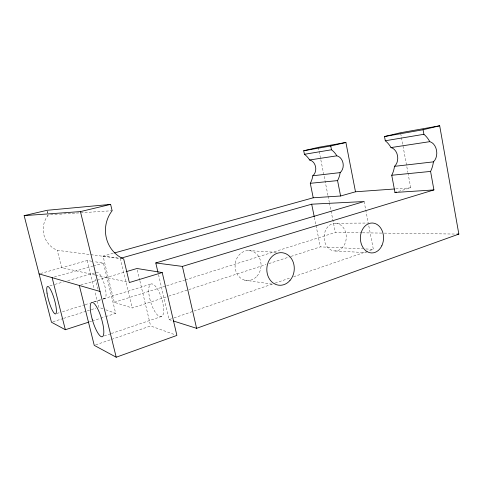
<?xml version="1.0" encoding="UTF-8"?>
<svg xmlns="http://www.w3.org/2000/svg" width="483" height="483" viewBox="0 0 483 483"><rect width="100%" height="100%" fill="white"/><g stroke="black" fill="none" stroke-linecap="round" stroke-linejoin="round"><path stroke-width="0.36" stroke-dasharray="2.42 1.81" d="M48.342 214.917L46.332 217.821A22.888 22.779 -17.2 0 0 46.67 241.355L48.765 244.187A22.888 22.779 -17.2 0 0 57.248 250.297L90.104 254.589M95.676 344.862L150.618 325.959L175.468 334.906M158.502 274.573L169.044 319.613L173.312 318.146M174.025 317.899L193.242 311.287M193.955 311.04L274.392 283.358M275.105 283.116L290.054 277.973M293.61 276.747L373.335 249.306L368.366 223.587M104.237 335.933L110.909 333.668M111.368 333.512L161.992 316.323M89.458 321.901L91.583 321.207M92.289 320.978L100.09 318.442M100.802 318.212L105.052 316.83M105.765 316.6L115.691 313.376L103.44 263.126L93.871 261.593M113.191 253.285L103.048 256.099L114.296 302.304L132.264 307.985L168.024 296.369M168.736 296.139L188.05 289.86M188.762 289.631L266 264.533M268.862 263.603L290.313 256.63M291.026 256.401L320.35 246.873L362.89 248.83M52.889 321.769L62.923 318.599M63.641 318.369L86.572 311.124M87.29 310.895L95.888 308.178M114.296 302.304L184.627 280.086M185.345 279.856L335.341 232.468L361.701 232.818M93.569 301.887L100.724 299.665M103.585 298.772L151.529 283.883M56.759 313.503L59.602 312.622M62.446 311.734L84.483 304.888M85.195 304.664L89.458 303.342M94.439 301.797L102.257 299.363M102.97 299.146L104.388 298.705M80.758 285.067L96.443 280.442M97.155 280.231L125.598 271.851M398.547 191.407L410.713 187.821L408.008 173.131M49.834 285.845L54.126 284.602M54.839 284.396L63.43 281.921M67.723 280.677L97.065 272.213A13.766 3.731 73.7 0 1 105.282 287.989A13.766 3.731 73.7 0 1 102.432 297.504M54.247 277.049L92.682 266.169M93.4 265.97L103.44 263.126M40.463 273.505L87.248 260.53L93.134 261.472M395.788 188.889L410.713 187.821M50.594 214.772L58.848 214.229M59.602 214.18L112.134 210.727M335.504 223.261A13.862 11.103 -89 0 1 344.645 244.295A13.862 11.103 -89 0 1 325.421 243.8A13.862 11.103 -89 0 1 335.504 223.261L367.798 223.043M362.449 232.824L383.538 233.108M384.293 233.114L457.347 234.08M365.873 248.962L373.335 249.306M335.105 250.979L366.639 252.663M248.449 250.556L276.536 252.374M103.048 256.099L119.615 258.254M90.846 254.686L120.714 258.592M244.603 280.14L273.239 284.294M94.903 274.96L61.613 267.636L57.248 250.297M95.622 275.123L127.923 282.229M169.044 319.613L172.576 320.736M102.988 308.8L98.755 307.273L94.801 291.207M105.813 309.814L115.691 313.376M47.509 211.608L47.841 212.931M87.248 260.53L94.082 288.285M120.333 258.345L132.264 307.985M137.305 269.955L139.726 280.134M139.901 280.865L150.618 325.959M314.379 217.441L315.87 224.794M316.021 225.531L320.35 246.873M318.351 147.357L327.951 195.464M328.102 196.207L329.285 202.123M329.43 202.866L330.909 210.268M331.054 211.005L335.341 232.468M364.11 201.538L368.227 222.85M400.703 133.471L407.869 172.395M47.207 211.035L47.406 216.269M98.067 289.142A13.766 3.731 73.7 0 1 95.694 279.222M150.201 300.42L149.253 296.248A17.153 5.76 72.7 0 1 152.465 284.004A17.153 5.76 72.7 0 1 162.173 300.287L163.151 304.646A17.153 5.76 72.7 0 1 159.867 316.673A17.153 5.76 72.7 0 1 150.201 300.42M256.986 276.167A15.027 12.981 -84.2 0 0 251.794 251.063A15.027 12.981 -84.2 0 0 235.414 269.454A15.027 12.981 -84.2 0 0 256.986 276.167"/><path stroke-width="0.72" d="M79.333 285.489L94.251 345.357L116.204 357.221L176.887 335.419L162.228 272.551L136.961 268.5L126.311 271.639M173.282 320.96L196.605 328.331L458.85 234.104L439.687 125.779L400.564 132.734L384.498 136.538L385.289 140.764A24.114 18.463 84.7 0 1 390.982 147.569A10.294 7.776 84.7 0 1 397.527 155.719A10.294 7.776 84.7 0 1 394.484 166.345A24.114 18.463 84.7 0 1 391.743 175.257L394.967 192.463L396.398 192.041M162.228 272.551L129.353 282.543L123.702 258.979A30.984 29.493 -88.1 0 1 112.134 210.727L110.613 204.387L47.177 210.286L24.15 215.629L51.458 322.221L65.35 329.732L88.745 322.131M157.989 272.394L155.78 262.951L182.411 266.411L433.915 189.928L430.582 171.423A25.955 19.127 85 0 0 433.414 161.859A11.073 8.036 85 0 0 436.56 150.454A11.073 8.036 85 0 0 429.792 141.652A25.955 19.127 85 0 0 423.899 134.292L423.084 129.746L439.687 125.779M155.78 262.951L364.11 201.538L311.692 204.194L121.058 258.139M114.646 252.881L313.225 197.782L340.6 196.001L355.494 191.787L394.297 188.998M24.15 215.629L80.432 211.596L110.613 204.387M313.225 197.782L310.291 183.299A20.268 16.742 83.8 0 0 312.791 175.77A8.67 7.082 83.8 0 0 315.574 166.786A8.67 7.082 83.8 0 0 309.603 159.976A20.268 16.742 83.8 0 0 304.423 154.3L303.71 150.756L318.351 147.357L345.9 142.461L355.494 191.787M303.71 150.756L330.734 145.999L345.9 142.461M384.498 136.538L423.084 129.746M304.423 154.3L331.477 149.772A21.554 17.37 84.1 0 1 336.85 155.822A9.213 7.336 84.1 0 1 343.027 163.079A9.213 7.336 84.1 0 1 340.147 172.612A21.554 17.37 84.1 0 1 337.563 180.606L340.6 196.001M385.289 140.764L423.899 134.292M309.603 159.976L336.85 155.822M390.982 147.569L429.792 141.652M312.791 175.77L340.147 172.612M394.484 166.345L433.414 161.859M310.291 183.299L337.563 180.606M391.743 175.257L430.582 171.423M394.877 192.469L433.915 189.928M457.347 234.08L458.85 234.104M39.075 273.891L100.053 291.454M52.128 277.647L65.35 329.732M80.432 211.596L116.204 357.221M182.411 266.411L196.605 328.331M311.692 204.194L314.228 216.704M330.734 145.999L331.477 149.772M92.187 319.191L91.136 314.844A17.974 4.54 73.1 0 1 92.911 302.527A17.974 4.54 73.1 0 1 101.877 319.981L102.97 324.534A17.974 4.54 73.1 0 1 101.116 336.603A17.974 4.54 73.1 0 1 92.187 319.191M381.824 245.732A14.967 11.574 -89.1 0 0 372.302 223.013A14.967 11.574 -89.1 0 0 361.779 245.189A14.967 11.574 -89.1 0 0 381.824 245.732M47.032 293.151A14.285 2.886 73.8 0 0 55.34 313.944A14.285 2.886 73.8 0 0 52.333 293.507A14.285 2.886 73.8 0 0 47.032 293.151M289.969 280.478A16.331 13.711 -84.8 0 0 284.499 253.207A16.331 13.711 -84.8 0 0 267.184 273.227A16.331 13.711 -84.8 0 0 289.969 280.478"/></g></svg>
